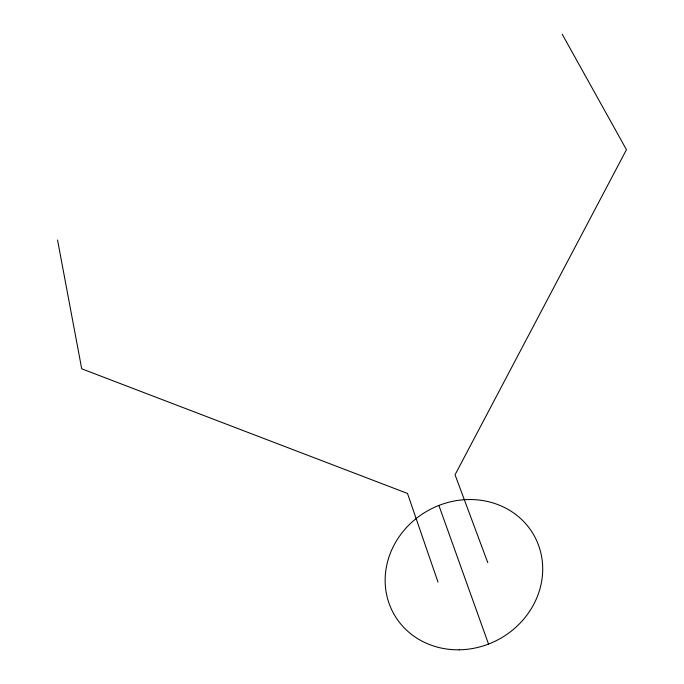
<?xml version="1.0" encoding="UTF-8"?>
<svg xmlns="http://www.w3.org/2000/svg" width="684" height="684" viewBox="0 0 684 684"><rect width="100%" height="100%" fill="white"/><g stroke="black" fill="none" stroke-linecap="round" stroke-linejoin="round"><path stroke-width="1.03" d="M562.197 34.2L626.459 149.685L455.057 474.79L487.786 562.693M438.889 505.45L488.53 644.071M437.974 582.033L407.484 493.438L81.712 368.804L57.541 239.998M459.289 649.8A80.336 73.462 -29 0 0 534.349 536.008A80.336 73.462 -29 0 0 398.139 538.214A80.336 73.462 -29 0 0 459.289 649.8"/></g></svg>
